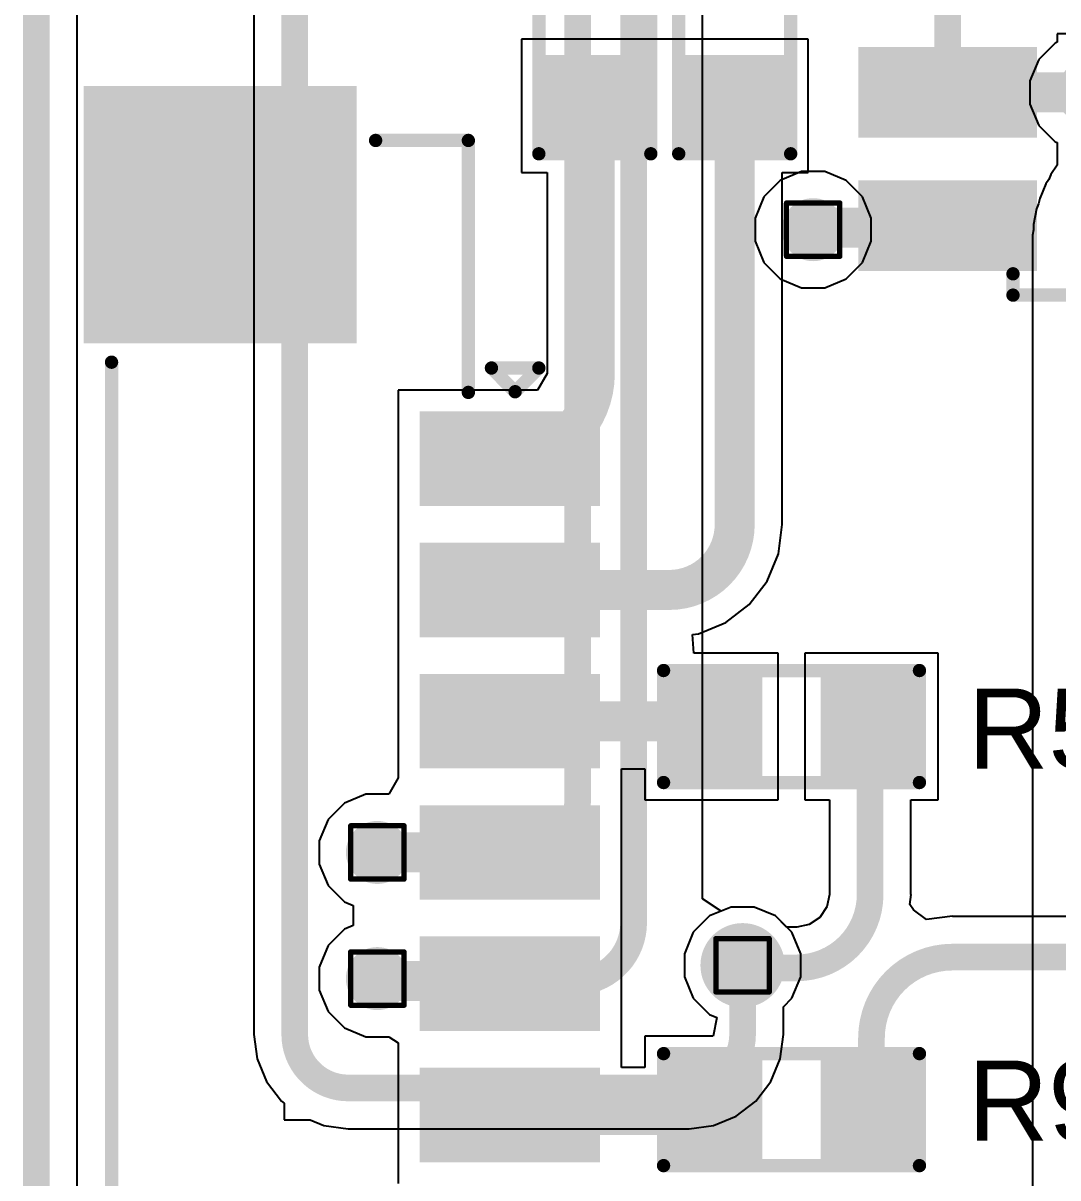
# Model space of a CAD drawing. Header units: inches. Extents: x -40 to 219, y 2 to 133.
# Drawn here: x -0.73 to 9.13, y 32.32 to 43.31 of the extents above; entities that cross this region are included whole.
import ezdxf

# ---------------------------------------------------------------- set-up
doc = ezdxf.new("R2010")
doc.units = ezdxf.units.IN
for name, color, linetype in [('Board Outline', 216, 'Continuous'), ('Bottom Layer', 5, 'Continuous'), ('Bottom Solder', 6, 'Continuous'), ('Drill Drawing', 1, 'Continuous'), ('Top Layer', 1, 'Continuous'), ('Top Overlay', 2, 'Continuous'), ('Top Paste', 8, 'Continuous'), ('Top Solder', 216, 'Continuous'), ('Via Holes', 16, 'Continuous')]:
    doc.layers.add(name, color=color, linetype=linetype)
doc.styles.add('Arial', font='', dxfattribs={"height": 0.2})
doc.styles.get('Arial').set_extended_font_data('Arial')

# ---------------------------------------------------------------- blocks, each defined once
blk = doc.blocks.new('SOP_8L_26')
at = {"layer": 'Top Layer'}
for points in [[(-3.44999945, 2.23500315), (-1.94999991, 2.23500315), (-1.94999991, 1.57500193), (-3.44999945, 1.57500193)], [(1.95000245, 2.23500569), (3.45000199, 2.23500569), (3.45000199, 1.57500447), (1.95000245, 1.57500447)], [(-3.44999183, 0.9649980699999999), (-1.94999229, 0.9649980699999999), (-1.94999229, 0.30499685), (-3.44999183, 0.30499685)], [(1.95000499, 0.9649980699999999), (3.45000453, 0.9649980699999999), (3.45000453, 0.30499685), (1.95000499, 0.30499685)], [(-3.44999437, -0.30500447), (-1.94999483, -0.30500447), (-1.94999483, -0.96500569), (-3.44999437, -0.96500569)], [(1.95000499, -0.30499685), (3.45000453, -0.30499685), (3.45000453, -0.9649980699999999), (1.95000499, -0.9649980699999999)], [(-3.449996909999999, -1.57499939), (-1.94999737, -1.57499939), (-1.94999737, -2.23500061), (-3.449996909999999, -2.23500061)], [(1.95000245, -1.57500193), (3.45000199, -1.57500193), (3.45000199, -2.23500315), (1.95000245, -2.23500315)]]:
    blk.add_hatch(color=1, dxfattribs=at).paths.add_polyline_path(points)
at = {"layer": 'Top Overlay'}
blk.add_hatch(color=2, dxfattribs=at).paths.add_polyline_path([(-1.85500518, 1.57479746), (-1.57560518, 1.57479746), (-1.57560518, 2.23519746), (-1.85500518, 2.23519746)])
at = {"layer": 'Top Paste'}
for points in [[(-3.44999945, 2.23500315), (-1.94999991, 2.23500315), (-1.94999991, 1.57500193), (-3.44999945, 1.57500193)], [(1.95000245, 2.23500569), (3.45000199, 2.23500569), (3.45000199, 1.57500447), (1.95000245, 1.57500447)], [(-3.44999183, 0.9649980699999999), (-1.94999229, 0.9649980699999999), (-1.94999229, 0.30499685), (-3.44999183, 0.30499685)], [(1.95000499, 0.9649980699999999), (3.45000453, 0.9649980699999999), (3.45000453, 0.30499685), (1.95000499, 0.30499685)], [(-3.44999437, -0.30500447), (-1.94999483, -0.30500447), (-1.94999483, -0.96500569), (-3.44999437, -0.96500569)], [(1.95000499, -0.30499685), (3.45000453, -0.30499685), (3.45000453, -0.9649980699999999), (1.95000499, -0.9649980699999999)], [(-3.449996909999999, -1.57499939), (-1.94999737, -1.57499939), (-1.94999737, -2.23500061), (-3.449996909999999, -2.23500061)], [(1.95000245, -1.57500193), (3.45000199, -1.57500193), (3.45000199, -2.23500315), (1.95000245, -2.23500315)]]:
    blk.add_hatch(color=8, dxfattribs=at).paths.add_polyline_path(points)
at = {"layer": 'Top Solder'}
for points in [[(-3.55159945, 2.33660315), (-1.84839991, 2.33660315), (-1.84839991, 1.47340193), (-3.55159945, 1.47340193)], [(1.84840245, 2.33660569), (3.55160199, 2.33660569), (3.55160199, 1.47340447), (1.84840245, 1.47340447)], [(-3.55159183, 1.06659807), (-1.84839229, 1.06659807), (-1.84839229, 0.20339685), (-3.55159183, 0.20339685)], [(1.84840499, 1.06659807), (3.55160453, 1.06659807), (3.55160453, 0.20339685), (1.84840499, 0.20339685)], [(-3.55159437, -0.20340447), (-1.84839483, -0.20340447), (-1.84839483, -1.06660569), (-3.55159437, -1.06660569)], [(1.84840499, -0.20339685), (3.55160453, -0.20339685), (3.55160453, -1.06659807), (1.84840499, -1.06659807)], [(-3.55159691, -1.47339939), (-1.84839737, -1.47339939), (-1.84839737, -2.33660061), (-3.55159691, -2.33660061)], [(1.84840245, -1.47340193), (3.55160199, -1.47340193), (3.55160199, -2.33660315), (1.84840245, -2.33660315)]]:
    blk.add_hatch(color=216, dxfattribs=at).paths.add_polyline_path(points)
at = {"layer": 'Top Overlay'}
for points in [[(-1.98559674, 2.5654, 0.127, 0.127, 0), (-1.98559928, 2.36220254, 0.127, 0.127, 0)], [(2.07840326, 2.5654, 0.127, 0.127, 0), (-1.98559674, 2.5654, 0.127, 0.127, 0)], [(2.0784058, 2.36220254, 0.127, 0.127, 0), (2.07840326, 2.5654, 0.127, 0.127, 0)], [(-3.82349756, 1.8415, 0.127, 0.127, 0), (-3.8235001, 2.09550508, 0.127, 0.127, 0)], [(-3.69649502, 1.96849746, 0.127, 0.127, 0), (-3.8235001, 2.09550508, 0.127, 0.127, 0)], [(-3.69649502, 1.96849746, 0.127, 0.127, 0), (-3.82349756, 1.8415, 0.127, 0.127, 0)], [(-1.98559674, -2.56540254, 0.127, 0.127, 0), (-1.98559928, -2.3622, 0.127, 0.127, 0)], [(2.0784058, -2.36220254, 0.127, 0.127, 0), (2.07840326, -2.5654, 0.127, 0.127, 0)], [(2.07840326, -2.5654, 0.127, 0.127, 0), (-1.98559674, -2.56540254, 0.127, 0.127, 0)]]:
    blk.add_lwpolyline(points, format="xyseb", dxfattribs=at)
for points in [[(-2.01734674, 2.5654, 0.0635, 0.0635, 1), (-1.95384674, 2.5654, 0.0635, 0.0635, 1)], [(-2.01734674, 2.5654, 0.0635, 0.0635, 1), (-1.95384674, 2.5654, 0.0635, 0.0635, 1)], [(2.04665326, 2.5654, 0.0635, 0.0635, 1), (2.11015326, 2.5654, 0.0635, 0.0635, 1)], [(2.04665326, 2.5654, 0.0635, 0.0635, 1), (2.11015326, 2.5654, 0.0635, 0.0635, 1)], [(-2.01734928, 2.36220254, 0.0635, 0.0635, 1), (-1.95384928, 2.36220254, 0.0635, 0.0635, 1)], [(2.0466558, 2.36220254, 0.0635, 0.0635, 1), (2.1101558, 2.36220254, 0.0635, 0.0635, 1)], [(-3.8552501, 2.09550508, 0.0635, 0.0635, 1), (-3.7917501, 2.09550508, 0.0635, 0.0635, 1)], [(-3.8552501, 2.09550508, 0.0635, 0.0635, 1), (-3.7917501, 2.09550508, 0.0635, 0.0635, 1)], [(-3.72824502, 1.96849746, 0.0635, 0.0635, 1), (-3.66474502, 1.96849746, 0.0635, 0.0635, 1)], [(-3.72824502, 1.96849746, 0.0635, 0.0635, 1), (-3.66474502, 1.96849746, 0.0635, 0.0635, 1)], [(-3.85524756, 1.8415, 0.0635, 0.0635, 1), (-3.79174756, 1.8415, 0.0635, 0.0635, 1)], [(-3.85524756, 1.8415, 0.0635, 0.0635, 1), (-3.79174756, 1.8415, 0.0635, 0.0635, 1)], [(-2.01734928, -2.3622, 0.0635, 0.0635, 1), (-1.95384928, -2.3622, 0.0635, 0.0635, 1)], [(2.0466558, -2.36220254, 0.0635, 0.0635, 1), (2.1101558, -2.36220254, 0.0635, 0.0635, 1)], [(-2.01734674, -2.56540254, 0.0635, 0.0635, 1), (-1.95384674, -2.56540254, 0.0635, 0.0635, 1)], [(-2.01734674, -2.56540254, 0.0635, 0.0635, 1), (-1.95384674, -2.56540254, 0.0635, 0.0635, 1)], [(2.04665326, -2.5654, 0.0635, 0.0635, 1), (2.11015326, -2.5654, 0.0635, 0.0635, 1)], [(2.04665326, -2.5654, 0.0635, 0.0635, 1), (2.11015326, -2.5654, 0.0635, 0.0635, 1)]]:
    blk.add_lwpolyline(points, format="xyseb", close=True, dxfattribs=at)
blk = doc.blocks.new('R___0603_107')
at = {"layer": 'Top Layer'}
for points in [[(-0.3809999999999999, 0.4445), (-0.3809999999999999, -0.4445), (-1.143, -0.4445), (-1.143, 0.4445)], [(1.143, 0.4445), (1.143, -0.4445), (0.3809999999999999, -0.4445), (0.3809999999999999, 0.4445)]]:
    blk.add_hatch(color=1, dxfattribs=at).paths.add_polyline_path(points)
at = {"layer": 'Top Paste'}
for points in [[(-0.3809999999999999, 0.4445), (-0.3809999999999999, -0.4445), (-1.143, -0.4445), (-1.143, 0.4445)], [(1.143, 0.4445), (1.143, -0.4445), (0.3809999999999999, -0.4445), (0.3809999999999999, 0.4445)]]:
    blk.add_hatch(color=8, dxfattribs=at).paths.add_polyline_path(points)
at = {"layer": 'Top Solder'}
for points in [[(-0.2794, 0.5460999999999999), (-0.2794, -0.5460999999999999), (-1.2446, -0.5460999999999999), (-1.2446, 0.5460999999999999)], [(1.2446, 0.5460999999999999), (1.2446, -0.5460999999999999), (0.2794, -0.5460999999999999), (0.2794, 0.5460999999999999)]]:
    blk.add_hatch(color=216, dxfattribs=at).paths.add_polyline_path(points)
at = {"layer": 'Top Overlay'}
for points in [[(1.2192, 0.5334, 0.127, 0.127, 0), (-1.2192, 0.5334, 0.127, 0.127, 0)], [(-1.2192, 0.5334, 0.127, 0.127, 0), (-1.2192, -0.5334, 0.127, 0.127, 0)], [(1.2192, 0.5334, 0.127, 0.127, 0), (1.2192, -0.5334, 0.127, 0.127, 0)], [(1.2192, -0.5334, 0.127, 0.127, 0), (-1.2192, -0.5334, 0.127, 0.127, 0)]]:
    blk.add_lwpolyline(points, format="xyseb", dxfattribs=at)
for points in [[(-1.25095, 0.5334, 0.0635, 0.0635, 1), (-1.18745, 0.5334, 0.0635, 0.0635, 1)], [(-1.25095, 0.5334, 0.0635, 0.0635, 1), (-1.18745, 0.5334, 0.0635, 0.0635, 1)], [(1.18745, 0.5334, 0.0635, 0.0635, 1), (1.25095, 0.5334, 0.0635, 0.0635, 1)], [(1.18745, 0.5334, 0.0635, 0.0635, 1), (1.25095, 0.5334, 0.0635, 0.0635, 1)], [(-1.25095, -0.5334, 0.0635, 0.0635, 1), (-1.18745, -0.5334, 0.0635, 0.0635, 1)], [(-1.25095, -0.5334, 0.0635, 0.0635, 1), (-1.18745, -0.5334, 0.0635, 0.0635, 1)], [(1.18745, -0.5334, 0.0635, 0.0635, 1), (1.25095, -0.5334, 0.0635, 0.0635, 1)], [(1.18745, -0.5334, 0.0635, 0.0635, 1), (1.25095, -0.5334, 0.0635, 0.0635, 1)]]:
    blk.add_lwpolyline(points, format="xyseb", close=True, dxfattribs=at)
blk = doc.blocks.new('R___0603_111')
at = {"layer": 'Top Layer'}
for points in [[(-0.3809999999999999, 0.4445), (-0.3809999999999999, -0.4445), (-1.143, -0.4445), (-1.143, 0.4445)], [(1.143, 0.4445), (1.143, -0.4445), (0.3809999999999999, -0.4445), (0.3809999999999999, 0.4445)]]:
    blk.add_hatch(color=1, dxfattribs=at).paths.add_polyline_path(points)
at = {"layer": 'Top Paste'}
for points in [[(-0.3809999999999999, 0.4445), (-0.3809999999999999, -0.4445), (-1.143, -0.4445), (-1.143, 0.4445)], [(1.143, 0.4445), (1.143, -0.4445), (0.3809999999999999, -0.4445), (0.3809999999999999, 0.4445)]]:
    blk.add_hatch(color=8, dxfattribs=at).paths.add_polyline_path(points)
at = {"layer": 'Top Solder'}
for points in [[(-0.2794, 0.5460999999999999), (-0.2794, -0.5460999999999999), (-1.2446, -0.5460999999999999), (-1.2446, 0.5460999999999999)], [(1.2446, 0.5460999999999999), (1.2446, -0.5460999999999999), (0.2794, -0.5460999999999999), (0.2794, 0.5460999999999999)]]:
    blk.add_hatch(color=216, dxfattribs=at).paths.add_polyline_path(points)
at = {"layer": 'Top Overlay'}
for points in [[(1.2192, 0.5334, 0.127, 0.127, 0), (-1.2192, 0.5334, 0.127, 0.127, 0)], [(-1.2192, 0.5334, 0.127, 0.127, 0), (-1.2192, -0.5334, 0.127, 0.127, 0)], [(1.2192, 0.5334, 0.127, 0.127, 0), (1.2192, -0.5334, 0.127, 0.127, 0)], [(1.2192, -0.5334, 0.127, 0.127, 0), (-1.2192, -0.5334, 0.127, 0.127, 0)]]:
    blk.add_lwpolyline(points, format="xyseb", dxfattribs=at)
for points in [[(-1.25095, 0.5334, 0.0635, 0.0635, 1), (-1.18745, 0.5334, 0.0635, 0.0635, 1)], [(-1.25095, 0.5334, 0.0635, 0.0635, 1), (-1.18745, 0.5334, 0.0635, 0.0635, 1)], [(1.18745, 0.5334, 0.0635, 0.0635, 1), (1.25095, 0.5334, 0.0635, 0.0635, 1)], [(1.18745, 0.5334, 0.0635, 0.0635, 1), (1.25095, 0.5334, 0.0635, 0.0635, 1)], [(-1.25095, -0.5334, 0.0635, 0.0635, 1), (-1.18745, -0.5334, 0.0635, 0.0635, 1)], [(-1.25095, -0.5334, 0.0635, 0.0635, 1), (-1.18745, -0.5334, 0.0635, 0.0635, 1)], [(1.18745, -0.5334, 0.0635, 0.0635, 1), (1.25095, -0.5334, 0.0635, 0.0635, 1)], [(1.18745, -0.5334, 0.0635, 0.0635, 1), (1.25095, -0.5334, 0.0635, 0.0635, 1)]]:
    blk.add_lwpolyline(points, format="xyseb", close=True, dxfattribs=at)
blk = doc.blocks.new('R___0603_113')
at = {"layer": 'Top Layer'}
for points in [[(-0.3809999999999999, 0.4445), (-0.3809999999999999, -0.4445), (-1.143, -0.4445), (-1.143, 0.4445)], [(1.14300254, 0.44450254), (1.14300254, -0.44449746), (0.38100254, -0.44449746), (0.38100254, 0.44450254)]]:
    blk.add_hatch(color=1, dxfattribs=at).paths.add_polyline_path(points)
at = {"layer": 'Top Paste'}
for points in [[(-0.3809999999999999, 0.4445), (-0.3809999999999999, -0.4445), (-1.143, -0.4445), (-1.143, 0.4445)], [(1.14300254, 0.44450254), (1.14300254, -0.44449746), (0.38100254, -0.44449746), (0.38100254, 0.44450254)]]:
    blk.add_hatch(color=8, dxfattribs=at).paths.add_polyline_path(points)
at = {"layer": 'Top Solder'}
for points in [[(-0.2794, 0.5460999999999999), (-0.2794, -0.5460999999999999), (-1.2446, -0.5460999999999999), (-1.2446, 0.5460999999999999)], [(1.24460254, 0.54610254), (1.24460254, -0.5460974599999999), (0.27940254, -0.5460974599999999), (0.27940254, 0.54610254)]]:
    blk.add_hatch(color=216, dxfattribs=at).paths.add_polyline_path(points)
at = {"layer": 'Top Overlay'}
for points in [[(1.2192, 0.53340254, 0.127, 0.127, 0), (-1.2192, 0.53340254, 0.127, 0.127, 0)], [(-1.2192, -0.53339492, 0.127, 0.127, 0), (-1.2192, 0.53340254, 0.127, 0.127, 0)], [(1.2192, -0.53339492, 0.127, 0.127, 0), (1.2192, 0.53340254, 0.127, 0.127, 0)], [(1.2192, -0.53339492, 0.127, 0.127, 0), (-1.2192, -0.53339492, 0.127, 0.127, 0)]]:
    blk.add_lwpolyline(points, format="xyseb", dxfattribs=at)
for points in [[(-1.25095, 0.53340254, 0.0635, 0.0635, 1), (-1.18745, 0.53340254, 0.0635, 0.0635, 1)], [(-1.25095, 0.53340254, 0.0635, 0.0635, 1), (-1.18745, 0.53340254, 0.0635, 0.0635, 1)], [(1.18745, 0.53340254, 0.0635, 0.0635, 1), (1.25095, 0.53340254, 0.0635, 0.0635, 1)], [(1.18745, 0.53340254, 0.0635, 0.0635, 1), (1.25095, 0.53340254, 0.0635, 0.0635, 1)], [(-1.25095, -0.53339492, 0.0635, 0.0635, 1), (-1.18745, -0.53339492, 0.0635, 0.0635, 1)], [(-1.25095, -0.53339492, 0.0635, 0.0635, 1), (-1.18745, -0.53339492, 0.0635, 0.0635, 1)], [(1.18745, -0.53339492, 0.0635, 0.0635, 1), (1.25095, -0.53339492, 0.0635, 0.0635, 1)], [(1.18745, -0.53339492, 0.0635, 0.0635, 1), (1.25095, -0.53339492, 0.0635, 0.0635, 1)]]:
    blk.add_lwpolyline(points, format="xyseb", close=True, dxfattribs=at)
blk = doc.blocks.new('R___0603_115')
at = {"layer": 'Top Layer'}
for points in [[(-0.3809999999999999, 0.4445), (-0.3809999999999999, -0.4445), (-1.143, -0.4445), (-1.143, 0.4445)], [(1.143, 0.4445), (1.143, -0.4445), (0.3809999999999999, -0.4445), (0.3809999999999999, 0.4445)]]:
    blk.add_hatch(color=1, dxfattribs=at).paths.add_polyline_path(points)
at = {"layer": 'Top Paste'}
for points in [[(-0.3809999999999999, 0.4445), (-0.3809999999999999, -0.4445), (-1.143, -0.4445), (-1.143, 0.4445)], [(1.143, 0.4445), (1.143, -0.4445), (0.3809999999999999, -0.4445), (0.3809999999999999, 0.4445)]]:
    blk.add_hatch(color=8, dxfattribs=at).paths.add_polyline_path(points)
at = {"layer": 'Top Solder'}
for points in [[(-0.2794, 0.5460999999999999), (-0.2794, -0.5460999999999999), (-1.2446, -0.5460999999999999), (-1.2446, 0.5460999999999999)], [(1.2446, 0.5460999999999999), (1.2446, -0.5460999999999999), (0.2794, -0.5460999999999999), (0.2794, 0.5460999999999999)]]:
    blk.add_hatch(color=216, dxfattribs=at).paths.add_polyline_path(points)
at = {"layer": 'Top Overlay'}
for points in [[(-1.2192, 0.5333974599999999, 0.127, 0.127, 0), (1.2192, 0.5334, 0.127, 0.127, 0)], [(-1.2192, -0.5334, 0.127, 0.127, 0), (-1.2192, 0.5333974599999999, 0.127, 0.127, 0)], [(1.2192, -0.5334, 0.127, 0.127, 0), (1.2192, 0.5334, 0.127, 0.127, 0)], [(1.2192, -0.5334, 0.127, 0.127, 0), (-1.2192, -0.5334, 0.127, 0.127, 0)]]:
    blk.add_lwpolyline(points, format="xyseb", dxfattribs=at)
for points in [[(-1.25095, 0.5333974599999999, 0.0635, 0.0635, 1), (-1.18745, 0.5333974599999999, 0.0635, 0.0635, 1)], [(-1.25095, 0.5333974599999999, 0.0635, 0.0635, 1), (-1.18745, 0.5333974599999999, 0.0635, 0.0635, 1)], [(1.18745, 0.5334, 0.0635, 0.0635, 1), (1.25095, 0.5334, 0.0635, 0.0635, 1)], [(1.18745, 0.5334, 0.0635, 0.0635, 1), (1.25095, 0.5334, 0.0635, 0.0635, 1)], [(-1.25095, -0.5334, 0.0635, 0.0635, 1), (-1.18745, -0.5334, 0.0635, 0.0635, 1)], [(-1.25095, -0.5334, 0.0635, 0.0635, 1), (-1.18745, -0.5334, 0.0635, 0.0635, 1)], [(1.18745, -0.5334, 0.0635, 0.0635, 1), (1.25095, -0.5334, 0.0635, 0.0635, 1)], [(1.18745, -0.5334, 0.0635, 0.0635, 1), (1.25095, -0.5334, 0.0635, 0.0635, 1)]]:
    blk.add_lwpolyline(points, format="xyseb", close=True, dxfattribs=at)
blk = doc.blocks.new('HC_1_25_12PLT_158')
at = {"layer": 'Top Layer'}
for points in [[(-7.2749283, 2.18995244), (-6.474929899999999, 2.18995244), (-6.474929899999999, 0.56994044), (-7.2749283, 0.56994044)], [(-6.0249181, 2.1899499), (-5.2249197, 2.1899499), (-5.2249197, 0.5699379), (-6.0249181, 0.5699379)], [(-4.7749333, 2.1899499), (-3.9749349, 2.1899499), (-3.9749349, 0.5699379), (-4.7749333, 0.5699379)], [(-3.5249231, 2.1899499), (-2.7249247, 2.1899499), (-2.7249247, 0.5699379), (-3.5249231, 0.5699379)], [(-2.2749383, 2.1899499), (-1.4749399, 2.1899499), (-1.4749399, 0.5699379), (-2.2749383, 0.5699379)], [(-1.02492556, 2.1899499), (-0.22492716, 2.1899499), (-0.22492716, 0.5699379), (-1.02492556, 0.5699379)], [(-10.3749475, -0.1300734), (-8.0249395, -0.1300734), (-8.0249395, -2.6300684), (-10.3749475, -2.6300684)]]:
    blk.add_hatch(color=1, dxfattribs=at).paths.add_polyline_path(points)
at = {"layer": 'Top Paste'}
for points in [[(-7.2749283, 2.18995244), (-6.474929899999999, 2.18995244), (-6.474929899999999, 0.56994044), (-7.2749283, 0.56994044)], [(-6.0249181, 2.1899499), (-5.2249197, 2.1899499), (-5.2249197, 0.5699379), (-6.0249181, 0.5699379)], [(-4.7749333, 2.1899499), (-3.9749349, 2.1899499), (-3.9749349, 0.5699379), (-4.7749333, 0.5699379)], [(-3.5249231, 2.1899499), (-2.7249247, 2.1899499), (-2.7249247, 0.5699379), (-3.5249231, 0.5699379)], [(-2.2749383, 2.1899499), (-1.4749399, 2.1899499), (-1.4749399, 0.5699379), (-2.2749383, 0.5699379)], [(-1.02492556, 2.1899499), (-0.22492716, 2.1899499), (-0.22492716, 0.5699379), (-1.02492556, 0.5699379)], [(-10.3749475, -0.1300734), (-8.0249395, -0.1300734), (-8.0249395, -2.6300684), (-10.3749475, -2.6300684)]]:
    blk.add_hatch(color=8, dxfattribs=at).paths.add_polyline_path(points)
at = {"layer": 'Top Solder'}
for points in [[(-7.3249409, 2.23996504), (-6.4249173, 2.23996504), (-6.4249173, 0.51992784), (-7.3249409, 0.51992784)], [(-6.074930699999999, 2.2399625), (-5.1749071, 2.2399625), (-5.1749071, 0.5199253), (-6.074930699999999, 0.5199253)], [(-4.824945899999999, 2.2399625), (-3.9249223, 2.2399625), (-3.9249223, 0.5199253), (-4.824945899999999, 0.5199253)], [(-3.5749357, 2.2399625), (-2.6749121, 2.2399625), (-2.6749121, 0.5199253), (-3.5749357, 0.5199253)], [(-2.3249509, 2.2399625), (-1.4249273, 2.2399625), (-1.4249273, 0.5199253), (-2.3249509, 0.5199253)], [(-1.07493816, 2.2399625), (-0.17491456, 2.2399625), (-0.17491456, 0.5199253), (-1.07493816, 0.5199253)], [(-10.4249601, -0.08006079999999999), (-7.9749269, -0.08006079999999999), (-7.9749269, -2.680081), (-10.4249601, -2.680081)]]:
    blk.add_hatch(color=216, dxfattribs=at).paths.add_polyline_path(points)
at = {"layer": 'Top Overlay'}
for points in [[(-7.738526559999999, 1.2049379, 0.127, 0.127, 0), (-7.7385291, 1.6565499, 0.127, 0.127, 0)], [(-7.5127231, 1.4307439, 0.127, 0.127, 0), (-7.7385291, 1.6565499, 0.127, 0.127, 0)], [(-7.738526559999999, 1.2049379, 0.127, 0.127, 0), (-7.5127231, 1.4307439, 0.127, 0.127, 0)], [(-9.9058603, 0.1010539, 0.127, 0.127, 0), (-9.9059365, 0.9848976999999999, 0.127, 0.127, 0)], [(-7.5061191, 0.9848976999999999, 0.127, 0.127, 0), (-9.9058603, 0.9848976999999999, 0.127, 0.127, 0)], [(7.7939011, -2.4150193, 0.127, 0.127, 0), (-7.7939265, -2.4150193, 0.127, 0.127, 0)]]:
    blk.add_lwpolyline(points, format="xyseb", dxfattribs=at)
for points in [[(-7.770279099999999, 1.6565499, 0.0635, 0.0635, 1), (-7.706779099999999, 1.6565499, 0.0635, 0.0635, 1)], [(-7.770279099999999, 1.6565499, 0.0635, 0.0635, 1), (-7.706779099999999, 1.6565499, 0.0635, 0.0635, 1)], [(-7.5444731, 1.4307439, 0.0635, 0.0635, 1), (-7.4809731, 1.4307439, 0.0635, 0.0635, 1)], [(-7.5444731, 1.4307439, 0.0635, 0.0635, 1), (-7.4809731, 1.4307439, 0.0635, 0.0635, 1)], [(-7.770276559999999, 1.2049379, 0.0635, 0.0635, 1), (-7.706776559999999, 1.2049379, 0.0635, 0.0635, 1)], [(-7.770276559999999, 1.2049379, 0.0635, 0.0635, 1), (-7.706776559999999, 1.2049379, 0.0635, 0.0635, 1)], [(-9.9376865, 0.9848976999999999, 0.0635, 0.0635, 1), (-9.8741865, 0.9848976999999999, 0.0635, 0.0635, 1)], [(-9.9376103, 0.9848976999999999, 0.0635, 0.0635, 1), (-9.8741103, 0.9848976999999999, 0.0635, 0.0635, 1)], [(-7.537869099999999, 0.9848976999999999, 0.0635, 0.0635, 1), (-7.4743691, 0.9848976999999999, 0.0635, 0.0635, 1)], [(-9.9376103, 0.1010539, 0.0635, 0.0635, 1), (-9.8741103, 0.1010539, 0.0635, 0.0635, 1)], [(-7.8256765, -2.4150193, 0.0635, 0.0635, 1), (-7.7621765, -2.4150193, 0.0635, 0.0635, 1)]]:
    blk.add_lwpolyline(points, format="xyseb", close=True, dxfattribs=at)

msp = doc.modelspace()

# ---------------------------------------------------------------- hatches: boundary and pattern name
at = {"layer": 'Bottom Layer'}
h = msp.add_hatch(color=5, dxfattribs=at)
edge = h.paths.add_edge_path()
edge.add_arc((9.41293012, 42.6533945), 0.2999994, 0, 360)
h = msp.add_hatch(color=5, dxfattribs=at)
edge = h.paths.add_edge_path()
edge.add_arc((6.79387262, 41.34647052), 0.2999994, 0, 360)
h = msp.add_hatch(color=5, dxfattribs=at)
edge = h.paths.add_edge_path()
edge.add_arc((2.6416, 35.41531652), 0.2999994, 0, 360)
h = msp.add_hatch(color=5, dxfattribs=at)
edge = h.paths.add_edge_path()
edge.add_arc((6.1214, 34.3408), 0.2999994, 0, 360)
h = msp.add_hatch(color=5, dxfattribs=at)
edge = h.paths.add_edge_path()
edge.add_arc((2.6416, 34.2138), 0.2999994, 0, 360)
at = {"layer": 'Bottom Solder'}
h = msp.add_hatch(color=6, dxfattribs=at)
edge = h.paths.add_edge_path()
edge.add_arc((6.1214, 34.3408), 0.4015993999999999, 0, 360)
at = {"layer": 'Top Layer'}
h = msp.add_hatch(color=1, dxfattribs=at)
edge = h.paths.add_edge_path()
edge.add_arc((9.41293012, 42.6533945), 0.2999994, 0, 360)
h = msp.add_hatch(color=1, dxfattribs=at)
edge = h.paths.add_edge_path()
edge.add_arc((6.79387262, 41.34647052), 0.2999994, 0, 360)
h = msp.add_hatch(color=1, dxfattribs=at)
edge = h.paths.add_edge_path()
edge.add_arc((2.6416, 35.41531652), 0.2999994, 0, 360)
h = msp.add_hatch(color=1, dxfattribs=at)
edge = h.paths.add_edge_path()
edge.add_arc((6.1214, 34.3408), 0.2999994, 0, 360)
h = msp.add_hatch(color=1, dxfattribs=at)
edge = h.paths.add_edge_path()
edge.add_arc((2.6416, 34.2138), 0.2999994, 0, 360)
at = {"layer": 'Top Solder'}
h = msp.add_hatch(color=216, dxfattribs=at)
edge = h.paths.add_edge_path()
edge.add_arc((6.1214, 34.3408), 0.4015993999999999, 0, 360)
at = {"layer": 'Via Holes'}
h = msp.add_hatch(color=7, dxfattribs=at)
edge = h.paths.add_edge_path()
edge.add_arc((6.79387262, 41.34647052), 0.1499997, 0, 360)
h = msp.add_hatch(color=7, dxfattribs=at)
edge = h.paths.add_edge_path()
edge.add_arc((2.6416, 35.41531652), 0.1499997, 0, 360)
h = msp.add_hatch(color=7, dxfattribs=at)
edge = h.paths.add_edge_path()
edge.add_arc((6.1214, 34.3408), 0.1499997, 0, 360)
h = msp.add_hatch(color=7, dxfattribs=at)
edge = h.paths.add_edge_path()
edge.add_arc((2.6416, 34.2138), 0.1499997, 0, 360)

# ---------------------------------------------------------------- linework, layer by layer
at = {"layer": 'Board Outline'}
msp.add_lwpolyline([(-0.6071997, 6.381998919999999, 0.254, 0.254, 0), (-0.6071997, 78.38200223999999, 0.254, 0.254, 0)], format="xyseb", dxfattribs=at)
at = {"layer": 'Bottom Layer'}
for p, q in [((-0.21874734, 29.31159999999999), (-0.21874734, 78.38200223999999)), ((1.46573494, 68.63266943999999), (1.46573494, 33.68148712)), ((5.738141939999999, 34.9733235), (5.738141939999999, 46.05149794)), ((9.09911566, 43.1230532), (8.94327142, 42.96720895999999)), ((9.118599999999999, 43.13112278), (9.09911566, 43.1230532)), ((10.668, 43.21237992), (9.118599999999999, 43.21237992)), ((9.118599999999999, 43.21237992), (9.118599999999999, 43.13112278)), ((8.94327142, 42.96720895999999), (8.85893072, 42.76359239999999)), ((8.85893072, 42.76359239999999), (8.85893072, 42.54319659999999)), ((8.85893072, 42.54319659999999), (8.94327142, 42.33958004)), ((8.94327142, 42.33958004), (9.09911566, 42.18373579999999)), ((9.09911566, 42.18373579999999), (9.118599999999999, 42.17566622)), ((9.118599999999999, 42.17566622), (9.118599999999999, 41.96229606)), ((9.118599999999999, 41.96229606), (9.05807688, 41.87171712)), ((6.48005816, 41.81612921999999), (6.32421392, 41.66028498)), ((6.68367472, 41.90046992), (6.48005816, 41.81612921999999)), ((6.904070519999999, 41.90046992), (6.68367472, 41.90046992)), ((7.107687079999999, 41.81612921999999), (6.904070519999999, 41.90046992)), ((7.263531319999999, 41.66028498), (7.107687079999999, 41.81612921999999)), ((9.03855444, 41.82458488), (9.010210579999999, 41.78216688)), ((9.05807688, 41.87171712), (9.03855444, 41.82458488)), ((9.010210579999999, 41.78216688), (8.9522935, 41.64234242)), ((6.32421392, 41.66028498), (6.23987322, 41.45666842)), ((7.34787202, 41.45666842), (7.263531319999999, 41.66028498)), ((8.94234178, 41.59230695999999), (8.92281934, 41.54517471999999)), ((8.9522935, 41.64234242), (8.94234178, 41.59230695999999)), ((8.92281934, 41.54517471999999), (8.893294379999999, 41.39673712)), ((6.23987322, 41.45666842), (6.23987322, 41.23627261999999)), ((7.34787202, 41.23627261999999), (7.34787202, 41.45666842)), ((8.893294379999999, 41.39673712), (8.893294379999999, 41.3457263)), ((8.893294379999999, 41.3457263), (8.883342659999999, 41.29569338)), ((8.883342659999999, 41.29569338), (8.883342659999999, 41.2200217)), ((6.23987322, 41.23627261999999), (6.32421392, 41.03265605999999)), ((7.263531319999999, 41.03265605999999), (7.34787202, 41.23627261999999)), ((8.883342659999999, 41.2200217), (8.883342659999999, 31.09557408)), ((6.32421392, 41.03265605999999), (6.48005816, 40.87681182)), ((7.107687079999999, 40.87681182), (7.263531319999999, 41.03265605999999)), ((6.48005816, 40.87681182), (6.68367472, 40.79247111999999)), ((6.904070519999999, 40.79247111999999), (7.107687079999999, 40.87681182)), ((6.68367472, 40.79247111999999), (6.904070519999999, 40.79247111999999)), ((5.91594448, 34.85534303999999), (5.738141939999999, 34.9733235)), ((6.011202099999999, 34.8947994), (5.91594448, 34.85534303999999)), ((6.2315979, 34.8947994), (6.011202099999999, 34.8947994)), ((6.435214459999999, 34.8104587), (6.2315979, 34.8947994)), ((6.5910587, 34.65461446), (6.435214459999999, 34.8104587)), ((6.6753994, 34.4509979), (6.5910587, 34.65461446)), ((6.6753994, 34.2306021), (6.6753994, 34.4509979)), ((6.5910587, 34.02698554), (6.6753994, 34.2306021)), ((6.50986506, 33.9457919), (6.5910587, 34.02698554)), ((6.50986506, 33.68148712), (6.50986506, 33.9457919)), ((1.46573494, 33.68148712), (1.46551904, 33.68148712)), ((1.46551904, 33.68148712), (1.4961108, 33.44912792)), ((6.4794892, 33.44912792), (6.510080959999999, 33.68148712)), ((6.510080959999999, 33.68148712), (6.50986506, 33.68148712)), ((1.4961108, 33.44912792), (1.5857982, 33.23260308)), ((6.389801799999999, 33.23260308), (6.4794892, 33.44912792)), ((1.5857982, 33.23260308), (1.72847, 33.04667)), ((6.247129999999999, 33.04667), (6.389801799999999, 33.23260308)), ((1.72847, 33.04667), (1.7526, 33.0281534)), ((1.7526, 33.0281534), (1.7526, 32.8676)), ((6.06119692, 32.9039982), (6.247129999999999, 33.04667)), ((5.84467208, 32.8143108), (6.06119692, 32.9039982)), ((1.7526, 32.8676), (2.00227692, 32.8676)), ((2.00227692, 32.8676), (2.13092792, 32.8143108)), ((2.13092792, 32.8143108), (2.36328712, 32.78371903999999)), ((2.36328712, 32.78371903999999), (2.36328712, 32.78393493999999)), ((2.36328712, 32.78393493999999), (5.612312879999999, 32.78393493999999)), ((5.612312879999999, 32.78371903999999), (5.84467208, 32.8143108)), ((5.612312879999999, 32.78393493999999), (5.612312879999999, 32.78371903999999))]:
    msp.add_line(p, q, dxfattribs=at)
for points in [[(1.8542, 33.68148712, 0.254, 0.254, 0), (1.8542, 68.63266943999999, 0.254, 0.254, 0)], [(4.55030078, 35.91769804, 0.254, 0.254, 0), (4.55030078, 66.29770078, 0.254, 0.254, 0)], [(5.08357886, 34.7473016, 0.254, 0.254, 0), (5.08357886, 65.63717885999999, 0.254, 0.254, 0)], [(4.55030078, 35.91769804, 0.254, 0.254, -0.4142135623730951), (4.04791926, 35.41531652, 0.254, 0.254, 0)], [(2.6416, 35.41531652, 0.254, 0.254, 0), (4.04791926, 35.41531652, 0.254, 0.254, 0)], [(5.08357886, 34.7473016, 0.254, 0.254, -0.4142135623730951), (4.5166407, 34.18036344, 0.254, 0.254, 0)], [(6.1214, 33.68148712, 0.254, 0.254, 0), (6.1214, 34.3408, 0.254, 0.254, 0)], [(2.6416, 34.2138, 0.254, 0.254, 0), (2.67503656, 34.18036344, 0.254, 0.254, 0)], [(2.67503656, 34.18036344, 0.254, 0.254, 0), (4.5166407, 34.18036344, 0.254, 0.254, 0)], [(2.36328712, 33.1724, 0.254, 0.254, -0.4142135623730951), (1.8542, 33.68148712, 0.254, 0.254, 0)], [(6.1214, 33.68148712, 0.254, 0.254, -0.4142135623730951), (5.612312879999999, 33.1724, 0.254, 0.254, 0)], [(2.36328712, 33.1724, 0.254, 0.254, 0), (5.612312879999999, 33.1724, 0.254, 0.254, 0)]]:
    msp.add_lwpolyline(points, format="xyseb", dxfattribs=at)
for points in [[(4.486800779999999, 35.91769804, 0.127, 0.127, 1), (4.613800779999999, 35.91769804, 0.127, 0.127, 1)], [(4.486800779999999, 35.91769804, 0.127, 0.127, 1), (4.613800779999999, 35.91769804, 0.127, 0.127, 1)], [(2.5781, 35.41531652, 0.127, 0.127, 1), (2.7051, 35.41531652, 0.127, 0.127, 1)], [(3.98441926, 35.41531652, 0.127, 0.127, 1), (4.11141926, 35.41531652, 0.127, 0.127, 1)], [(3.98441926, 35.41531652, 0.127, 0.127, 1), (4.11141926, 35.41531652, 0.127, 0.127, 1)], [(5.02007886, 34.7473016, 0.127, 0.127, 1), (5.14707886, 34.7473016, 0.127, 0.127, 1)], [(5.02007886, 34.7473016, 0.127, 0.127, 1), (5.14707886, 34.7473016, 0.127, 0.127, 1)], [(6.057899999999999, 34.3408, 0.127, 0.127, 1), (6.1849, 34.3408, 0.127, 0.127, 1)], [(2.5781, 34.2138, 0.127, 0.127, 1), (2.7051, 34.2138, 0.127, 0.127, 1)], [(2.61153656, 34.18036344, 0.127, 0.127, 1), (2.73853656, 34.18036344, 0.127, 0.127, 1)], [(2.61153656, 34.18036344, 0.127, 0.127, 1), (2.73853656, 34.18036344, 0.127, 0.127, 1)], [(4.4531407, 34.18036344, 0.127, 0.127, 1), (4.580140699999999, 34.18036344, 0.127, 0.127, 1)], [(4.4531407, 34.18036344, 0.127, 0.127, 1), (4.580140699999999, 34.18036344, 0.127, 0.127, 1)], [(1.7907, 33.68148712, 0.127, 0.127, 1), (1.9177, 33.68148712, 0.127, 0.127, 1)], [(1.7907, 33.68148712, 0.127, 0.127, 1), (1.9177, 33.68148712, 0.127, 0.127, 1)], [(6.057899999999999, 33.68148712, 0.127, 0.127, 1), (6.1849, 33.68148712, 0.127, 0.127, 1)], [(6.057899999999999, 33.68148712, 0.127, 0.127, 1), (6.1849, 33.68148712, 0.127, 0.127, 1)], [(2.29978712, 33.1724, 0.127, 0.127, 1), (2.42678712, 33.1724, 0.127, 0.127, 1)], [(2.29978712, 33.1724, 0.127, 0.127, 1), (2.42678712, 33.1724, 0.127, 0.127, 1)], [(5.54881288, 33.1724, 0.127, 0.127, 1), (5.67581288, 33.1724, 0.127, 0.127, 1)], [(5.54881288, 33.1724, 0.127, 0.127, 1), (5.67581288, 33.1724, 0.127, 0.127, 1)]]:
    msp.add_lwpolyline(points, format="xyseb", close=True, dxfattribs=at)
at = {"layer": 'Drill Drawing'}
for points in [[(6.53987262, 41.60047051999999, 0.0508, 0.0508, 0), (7.047872619999999, 41.60047051999999, 0.0508, 0.0508, 0)], [(6.53987262, 41.09247052, 0.0508, 0.0508, 0), (6.53987262, 41.60047051999999, 0.0508, 0.0508, 0)], [(7.047872619999999, 41.09247052, 0.0508, 0.0508, 0), (7.047872619999999, 41.60047051999999, 0.0508, 0.0508, 0)], [(6.53987262, 41.09247052, 0.0508, 0.0508, 0), (7.047872619999999, 41.09247052, 0.0508, 0.0508, 0)], [(2.3876, 35.66931652, 0.0508, 0.0508, 0), (2.8956, 35.66931652, 0.0508, 0.0508, 0)], [(2.3876, 35.16131652, 0.0508, 0.0508, 0), (2.3876, 35.66931652, 0.0508, 0.0508, 0)], [(2.8956, 35.16131652, 0.0508, 0.0508, 0), (2.8956, 35.66931652, 0.0508, 0.0508, 0)], [(2.3876, 35.16131652, 0.0508, 0.0508, 0), (2.8956, 35.16131652, 0.0508, 0.0508, 0)], [(5.8674, 34.5948, 0.0508, 0.0508, 0), (6.3754, 34.5948, 0.0508, 0.0508, 0)], [(5.8674, 34.0868, 0.0508, 0.0508, 0), (5.8674, 34.5948, 0.0508, 0.0508, 0)], [(6.3754, 34.0868, 0.0508, 0.0508, 0), (6.3754, 34.5948, 0.0508, 0.0508, 0)], [(2.3876, 34.4678, 0.0508, 0.0508, 0), (2.8956, 34.4678, 0.0508, 0.0508, 0)], [(2.3876, 33.95979999999999, 0.0508, 0.0508, 0), (2.3876, 34.4678, 0.0508, 0.0508, 0)], [(2.8956, 33.95979999999999, 0.0508, 0.0508, 0), (2.8956, 34.4678, 0.0508, 0.0508, 0)], [(5.8674, 34.0868, 0.0508, 0.0508, 0), (6.3754, 34.0868, 0.0508, 0.0508, 0)], [(2.3876, 33.95979999999999, 0.0508, 0.0508, 0), (2.8956, 33.95979999999999, 0.0508, 0.0508, 0)]]:
    msp.add_lwpolyline(points, format="xyseb", dxfattribs=at)
for points in [[(6.52717262, 41.60047051999999, 0.0254, 0.0254, 1), (6.55257262, 41.60047051999999, 0.0254, 0.0254, 1)], [(6.52717262, 41.60047051999999, 0.0254, 0.0254, 1), (6.55257262, 41.60047051999999, 0.0254, 0.0254, 1)], [(7.035172619999999, 41.60047051999999, 0.0254, 0.0254, 1), (7.060572619999999, 41.60047051999999, 0.0254, 0.0254, 1)], [(7.035172619999999, 41.60047051999999, 0.0254, 0.0254, 1), (7.060572619999999, 41.60047051999999, 0.0254, 0.0254, 1)], [(6.52717262, 41.09247052, 0.0254, 0.0254, 1), (6.55257262, 41.09247052, 0.0254, 0.0254, 1)], [(6.52717262, 41.09247052, 0.0254, 0.0254, 1), (6.55257262, 41.09247052, 0.0254, 0.0254, 1)], [(7.035172619999999, 41.09247052, 0.0254, 0.0254, 1), (7.060572619999999, 41.09247052, 0.0254, 0.0254, 1)], [(7.035172619999999, 41.09247052, 0.0254, 0.0254, 1), (7.060572619999999, 41.09247052, 0.0254, 0.0254, 1)], [(2.3749, 35.66931652, 0.0254, 0.0254, 1), (2.4003, 35.66931652, 0.0254, 0.0254, 1)], [(2.3749, 35.66931652, 0.0254, 0.0254, 1), (2.4003, 35.66931652, 0.0254, 0.0254, 1)], [(2.8829, 35.66931652, 0.0254, 0.0254, 1), (2.9083, 35.66931652, 0.0254, 0.0254, 1)], [(2.8829, 35.66931652, 0.0254, 0.0254, 1), (2.9083, 35.66931652, 0.0254, 0.0254, 1)], [(2.3749, 35.16131652, 0.0254, 0.0254, 1), (2.4003, 35.16131652, 0.0254, 0.0254, 1)], [(2.3749, 35.16131652, 0.0254, 0.0254, 1), (2.4003, 35.16131652, 0.0254, 0.0254, 1)], [(2.8829, 35.16131652, 0.0254, 0.0254, 1), (2.9083, 35.16131652, 0.0254, 0.0254, 1)], [(2.8829, 35.16131652, 0.0254, 0.0254, 1), (2.9083, 35.16131652, 0.0254, 0.0254, 1)], [(5.8547, 34.5948, 0.0254, 0.0254, 1), (5.8801, 34.5948, 0.0254, 0.0254, 1)], [(5.8547, 34.5948, 0.0254, 0.0254, 1), (5.8801, 34.5948, 0.0254, 0.0254, 1)], [(6.362699999999999, 34.5948, 0.0254, 0.0254, 1), (6.3881, 34.5948, 0.0254, 0.0254, 1)], [(6.362699999999999, 34.5948, 0.0254, 0.0254, 1), (6.3881, 34.5948, 0.0254, 0.0254, 1)], [(2.3749, 34.4678, 0.0254, 0.0254, 1), (2.4003, 34.4678, 0.0254, 0.0254, 1)], [(2.3749, 34.4678, 0.0254, 0.0254, 1), (2.4003, 34.4678, 0.0254, 0.0254, 1)], [(2.8829, 34.4678, 0.0254, 0.0254, 1), (2.9083, 34.4678, 0.0254, 0.0254, 1)], [(2.8829, 34.4678, 0.0254, 0.0254, 1), (2.9083, 34.4678, 0.0254, 0.0254, 1)], [(5.8547, 34.0868, 0.0254, 0.0254, 1), (5.8801, 34.0868, 0.0254, 0.0254, 1)], [(5.8547, 34.0868, 0.0254, 0.0254, 1), (5.8801, 34.0868, 0.0254, 0.0254, 1)], [(6.362699999999999, 34.0868, 0.0254, 0.0254, 1), (6.3881, 34.0868, 0.0254, 0.0254, 1)], [(6.362699999999999, 34.0868, 0.0254, 0.0254, 1), (6.3881, 34.0868, 0.0254, 0.0254, 1)], [(2.3749, 33.95979999999999, 0.0254, 0.0254, 1), (2.4003, 33.95979999999999, 0.0254, 0.0254, 1)], [(2.3749, 33.95979999999999, 0.0254, 0.0254, 1), (2.4003, 33.95979999999999, 0.0254, 0.0254, 1)], [(2.8829, 33.95979999999999, 0.0254, 0.0254, 1), (2.9083, 33.95979999999999, 0.0254, 0.0254, 1)], [(2.8829, 33.95979999999999, 0.0254, 0.0254, 1), (2.9083, 33.95979999999999, 0.0254, 0.0254, 1)]]:
    msp.add_lwpolyline(points, format="xyseb", close=True, dxfattribs=at)
at = {"layer": 'Top Layer'}
for p, q in [((-0.21874734, 17.13654434), (-0.21874734, 78.38200223999999)), ((5.412071979999999, 43.16139196), (4.01507198, 43.16139196)), ((4.01507198, 43.16139196), (4.01507198, 41.89139196)), ((5.412071979999999, 43.16138942), (5.412071979999999, 43.16139196)), ((6.74487856, 43.16138942), (5.412071979999999, 43.16138942)), ((6.74487856, 41.89138942), (6.74487856, 43.16138942)), ((4.01507198, 41.89139196), (4.260364859999999, 41.89139196)), ((4.260364859999999, 41.89139196), (4.260364859999999, 39.97533026)), ((6.499583139999999, 38.53852084), (6.499583139999999, 41.89138942)), ((6.499583139999999, 41.89138942), (6.74487856, 41.89138942)), ((4.260364859999999, 39.97533026), (4.16724084, 39.81932092)), ((4.16724084, 39.81932092), (2.83955998, 39.81932092)), ((2.83955998, 39.81932092), (2.83955998, 38.56931072)), ((2.83955998, 38.56931072), (2.83955744, 38.56931072)), ((2.83955744, 38.56931072), (2.83955744, 37.26131231999999)), ((6.463393219999999, 38.25979394), (6.5000886, 38.53852084)), ((6.5000886, 38.53852084), (6.499583139999999, 38.53852084)), ((6.35580898, 38.00006115999999), (6.463393219999999, 38.25979394)), ((6.18466632, 37.77702121999999), (6.35580898, 38.00006115999999)), ((5.961626379999999, 37.60587855999999), (6.18466632, 37.77702121999999)), ((5.701893599999999, 37.49829432), (5.961626379999999, 37.60587855999999)), ((5.64517286, 37.49082672), (5.701893599999999, 37.49829432)), ((5.65682638, 37.31302672), (5.64517286, 37.49082672)), ((6.46061954, 37.31302672), (5.65682638, 37.31302672)), ((6.46061954, 35.91602672), (6.46061954, 37.31302672)), ((7.98461954, 37.31302672), (6.71461954, 37.31302672)), ((6.71461954, 37.31302672), (6.71461954, 35.91602672)), ((7.98461954, 35.91602672), (7.98461954, 37.31302672)), ((2.83955744, 37.26131231999999), (2.83955744, 36.12541416)), ((4.967569439999999, 34.76131732), (4.967569439999999, 36.2121196)), ((4.967569439999999, 36.2121196), (5.19061954, 36.2121196)), ((5.19061954, 36.2121196), (5.19061954, 35.91602672)), ((2.83955744, 36.12541416), (2.75179536, 35.96931591999999)), ((2.5314021, 35.96931591999999), (2.32778554, 35.88497522)), ((2.75179536, 35.96931591999999), (2.5314021, 35.96931591999999)), ((2.32778554, 35.88497522), (2.1719413, 35.72913097999999)), ((5.19061954, 35.91602672), (6.46061954, 35.91602672)), ((6.71461954, 35.91602672), (6.9482716, 35.91602672)), ((6.9482716, 35.91602672), (6.9482716, 35.01531732)), ((7.72520172, 35.01531732), (7.72520172, 35.91602672)), ((7.72520172, 35.91602672), (7.98461954, 35.91602672)), ((2.1719413, 35.72913097999999), (2.0876006, 35.52551441999999)), ((2.0876006, 35.52551441999999), (2.0876006, 35.30511862)), ((2.0876006, 35.30511862), (2.1719413, 35.10150206)), ((2.1719413, 35.10150206), (2.32778554, 34.94565781999999)), ((6.948644979999999, 35.01343264), (6.92531254, 34.8961329)), ((6.9482716, 35.01531732), (6.948644979999999, 35.01343264)), ((7.71431274, 34.91850014), (7.727058459999999, 35.01531732)), ((7.727058459999999, 35.01531732), (7.72520172, 35.01531732)), ((2.32778554, 34.94565781999999), (2.41197892, 34.91078362)), ((2.41197892, 34.91078362), (2.41197892, 34.7183329)), ((6.011202099999999, 34.8947994), (5.80758554, 34.8104587)), ((6.2315979, 34.8947994), (6.011202099999999, 34.8947994)), ((6.435214459999999, 34.8104587), (6.2315979, 34.8947994)), ((6.92531254, 34.8961329), (6.85779934, 34.7950917)), ((7.74928346, 34.86916572), (7.71431274, 34.91850014)), ((7.875021079999999, 34.77700436), (7.74928346, 34.86916572)), ((4.967569439999999, 33.3685261), (4.967569439999999, 34.76131732)), ((5.80758554, 34.8104587), (5.651741299999999, 34.65461446)), ((6.54105372, 34.70461944), (6.435214459999999, 34.8104587)), ((6.85779934, 34.7950917), (6.756758139999999, 34.7275785)), ((8.120453659999999, 34.8093157), (7.875021079999999, 34.77700436)), ((8.120453659999999, 34.80684174), (8.120453659999999, 34.8093157)), ((15.78953408, 34.80684174), (8.120453659999999, 34.80684174)), ((2.32778554, 34.6834587), (2.1719413, 34.52761446)), ((2.41197892, 34.7183329), (2.32778554, 34.6834587)), ((5.651741299999999, 34.65461446), (5.567400599999999, 34.4509979)), ((6.63757372, 34.70461944), (6.54105372, 34.70461944)), ((6.6394584, 34.70424606), (6.63757372, 34.70461944)), ((6.756758139999999, 34.7275785), (6.6394584, 34.70424606)), ((2.1719413, 34.52761446), (2.0876006, 34.32399789999999)), ((5.567400599999999, 34.4509979), (5.567400599999999, 34.2306021)), ((2.0876006, 34.32399789999999), (2.0876006, 34.1036021)), ((5.567400599999999, 34.2306021), (5.651741299999999, 34.02698554)), ((2.0876006, 34.1036021), (2.1719413, 33.89998554)), ((5.651741299999999, 34.02698554), (5.80758554, 33.8711413)), ((2.1719413, 33.89998554), (2.32778554, 33.7441413)), ((5.80758554, 33.8711413), (5.87691992, 33.84242152)), ((5.87691992, 33.84242152), (5.84155296, 33.66462152)), ((2.32778554, 33.7441413), (2.5314021, 33.6598006)), ((2.5314021, 33.6598006), (2.75179536, 33.6598006)), ((2.75179536, 33.6598006), (2.83955744, 33.60115962)), ((5.84155296, 33.66462152), (5.19061954, 33.66462152)), ((5.19061954, 33.66462152), (5.19061954, 33.3685261)), ((2.83955744, 33.60115962), (2.83955744, 32.26131977999999)), ((5.19061954, 33.3685261), (4.967569439999999, 33.3685261))]:
    msp.add_line(p, q, dxfattribs=at)
for points in [[(8.076615799999999, 42.6533945, 0.254, 0.254, 0), (8.076615799999999, 43.92338942, 0.254, 0.254, 0)], [(8.076615799999999, 42.6533945, 0.3809999999999999, 0.3809999999999999, 0), (9.41293012, 42.6533945, 0.3809999999999999, 0.3809999999999999, 0)], [(4.71357198, 39.97532772, 0.3809999999999999, 0.3809999999999999, 0), (4.71357198, 42.52639196, 0.3809999999999999, 0.3809999999999999, 0)], [(6.046376019999999, 38.53852084, 0.3809999999999999, 0.3809999999999999, 0), (6.046376019999999, 42.52638941999999, 0.3809999999999999, 0.3809999999999999, 0)], [(6.046376019999999, 42.52638941999999, 0.3809999999999999, 0.3809999999999999, 0), (6.046378559999999, 42.52638941999999, 0.3809999999999999, 0.3809999999999999, 0)], [(8.05816016, 41.36492869999999, 0.3809999999999999, 0.3809999999999999, 0), (8.07661834, 41.38338688, 0.3809999999999999, 0.3809999999999999, 0)], [(6.79387262, 41.34647052, 0.3809999999999999, 0.3809999999999999, 0), (6.8123308, 41.36492869999999, 0.3809999999999999, 0.3809999999999999, 0)], [(6.8123308, 41.36492869999999, 0.3809999999999999, 0.3809999999999999, 0), (8.05816016, 41.36492869999999, 0.3809999999999999, 0.3809999999999999, 0)], [(4.71357198, 39.97532772, 0.3809999999999999, 0.3809999999999999, -0.4142135623730951), (3.90356598, 39.16532172, 0.3809999999999999, 0.3809999999999999, 0)], [(6.046376019999999, 38.53852084, 0.3809999999999999, 0.3809999999999999, -0.4142135623730951), (5.423166699999999, 37.91531152, 0.3809999999999999, 0.3809999999999999, 0)], [(3.90356344, 37.91531152, 0.3809999999999999, 0.3809999999999999, 0), (5.423166699999999, 37.91531152, 0.3809999999999999, 0.3809999999999999, 0)], [(3.90356344, 36.66532672, 0.3809999999999999, 0.3809999999999999, 0), (5.77481954, 36.66532672, 0.3809999999999999, 0.3809999999999999, 0)], [(5.77481954, 36.66532672, 0.3809999999999999, 0.3809999999999999, -0.4142135623730951), (5.82561954, 36.61452672, 0.3809999999999999, 0.3809999999999999, 0)], [(7.33673666, 35.01531732, 0.254, 0.254, 0), (7.33673666, 36.61452672, 0.254, 0.254, 0)], [(7.33673666, 36.61452672, 0.254, 0.254, 0), (7.349619539999999, 36.61452672, 0.254, 0.254, 0)], [(2.6416, 35.41531652, 0.3809999999999999, 0.3809999999999999, 0), (3.90356344, 35.41531652, 0.3809999999999999, 0.3809999999999999, 0)], [(7.33673666, 35.01531732, 0.254, 0.254, -0.4142135623730951), (6.63757372, 34.31615438, 0.254, 0.254, 0)], [(7.349619539999999, 33.64754256, 0.254, 0.254, -0.4142135623730951), (8.120453659999999, 34.41837668, 0.254, 0.254, 0)], [(8.120453659999999, 34.41837668, 0.254, 0.254, 0), (16.69353278, 34.41837668, 0.254, 0.254, 0)], [(6.1214, 34.3408, 0.254, 0.254, 0), (6.14604562, 34.31615438, 0.254, 0.254, 0)], [(6.14604562, 34.31615438, 0.254, 0.254, 0), (6.63757372, 34.31615438, 0.254, 0.254, 0)], [(2.6416, 34.2138, 0.3809999999999999, 0.3809999999999999, 0), (2.66583414, 34.18956586, 0.3809999999999999, 0.3809999999999999, 0)], [(2.66583414, 34.18956586, 0.3809999999999999, 0.3809999999999999, 0), (3.879329299999999, 34.18956586, 0.3809999999999999, 0.3809999999999999, 0)], [(3.879329299999999, 34.18956586, 0.3809999999999999, 0.3809999999999999, 0), (3.90356344, 34.16533172, 0.3809999999999999, 0.3809999999999999, 0)], [(7.349619539999999, 32.96612152, 0.254, 0.254, 0), (7.349619539999999, 33.64754256, 0.254, 0.254, 0)], [(3.90356344, 32.91531898, 0.3809999999999999, 0.3809999999999999, 0), (5.774817, 32.91531898, 0.3809999999999999, 0.3809999999999999, 0)], [(5.82561954, 32.96612152, 0.3809999999999999, 0.3809999999999999, -0.4142135623730951), (5.774817, 32.91531898, 0.3809999999999999, 0.3809999999999999, 0)]]:
    msp.add_lwpolyline(points, format="xyseb", dxfattribs=at)
for points in [[(7.981365799999999, 42.6533945, 0.1905, 0.1905, 1), (8.171865799999999, 42.6533945, 0.1905, 0.1905, 1)], [(4.61832198, 42.52639196, 0.1905, 0.1905, 1), (4.80882198, 42.52639196, 0.1905, 0.1905, 1)], [(5.95112602, 42.52638941999999, 0.1905, 0.1905, 1), (6.141626019999999, 42.52638941999999, 0.1905, 0.1905, 1)], [(5.95112602, 42.52638941999999, 0.1905, 0.1905, 1), (6.141626019999999, 42.52638941999999, 0.1905, 0.1905, 1)], [(5.951128559999999, 42.52638941999999, 0.1905, 0.1905, 1), (6.141628559999999, 42.52638941999999, 0.1905, 0.1905, 1)], [(8.0131158, 42.6533945, 0.127, 0.127, 1), (8.1401158, 42.6533945, 0.127, 0.127, 1)], [(7.98136834, 41.38338688, 0.1905, 0.1905, 1), (8.17186834, 41.38338688, 0.1905, 0.1905, 1)], [(6.698622619999999, 41.34647052, 0.1905, 0.1905, 1), (6.889122619999999, 41.34647052, 0.1905, 0.1905, 1)], [(6.7170808, 41.36492869999999, 0.1905, 0.1905, 1), (6.907580800000001, 41.36492869999999, 0.1905, 0.1905, 1)], [(6.7170808, 41.36492869999999, 0.1905, 0.1905, 1), (6.907580800000001, 41.36492869999999, 0.1905, 0.1905, 1)], [(7.96291016, 41.36492869999999, 0.1905, 0.1905, 1), (8.15341016, 41.36492869999999, 0.1905, 0.1905, 1)], [(7.96291016, 41.36492869999999, 0.1905, 0.1905, 1), (8.15341016, 41.36492869999999, 0.1905, 0.1905, 1)], [(4.61832198, 39.97532772, 0.1905, 0.1905, 1), (4.80882198, 39.97532772, 0.1905, 0.1905, 1)], [(4.61832198, 39.97532772, 0.1905, 0.1905, 1), (4.80882198, 39.97532772, 0.1905, 0.1905, 1)], [(3.80831598, 39.16532172, 0.1905, 0.1905, 1), (3.99881598, 39.16532172, 0.1905, 0.1905, 1)], [(5.95112602, 38.53852084, 0.1905, 0.1905, 1), (6.141626019999999, 38.53852084, 0.1905, 0.1905, 1)], [(5.95112602, 38.53852084, 0.1905, 0.1905, 1), (6.141626019999999, 38.53852084, 0.1905, 0.1905, 1)], [(3.80831344, 37.91531152, 0.1905, 0.1905, 1), (3.99881344, 37.91531152, 0.1905, 0.1905, 1)], [(5.327916699999999, 37.91531152, 0.1905, 0.1905, 1), (5.5184167, 37.91531152, 0.1905, 0.1905, 1)], [(5.327916699999999, 37.91531152, 0.1905, 0.1905, 1), (5.5184167, 37.91531152, 0.1905, 0.1905, 1)], [(3.80831344, 36.66532672, 0.1905, 0.1905, 1), (3.99881344, 36.66532672, 0.1905, 0.1905, 1)], [(5.67956954, 36.66532672, 0.1905, 0.1905, 1), (5.87006954, 36.66532672, 0.1905, 0.1905, 1)], [(5.67956954, 36.66532672, 0.1905, 0.1905, 1), (5.87006954, 36.66532672, 0.1905, 0.1905, 1)], [(5.73036954, 36.61452672, 0.1905, 0.1905, 1), (5.92086954, 36.61452672, 0.1905, 0.1905, 1)], [(7.273236659999999, 36.61452672, 0.127, 0.127, 1), (7.400236659999999, 36.61452672, 0.127, 0.127, 1)], [(7.273236659999999, 36.61452672, 0.127, 0.127, 1), (7.400236659999999, 36.61452672, 0.127, 0.127, 1)], [(7.286119539999999, 36.61452672, 0.127, 0.127, 1), (7.413119539999999, 36.61452672, 0.127, 0.127, 1)], [(2.54635, 35.41531652, 0.1905, 0.1905, 1), (2.73685, 35.41531652, 0.1905, 0.1905, 1)], [(3.80831344, 35.41531652, 0.1905, 0.1905, 1), (3.99881344, 35.41531652, 0.1905, 0.1905, 1)], [(7.273236659999999, 35.01531732, 0.127, 0.127, 1), (7.400236659999999, 35.01531732, 0.127, 0.127, 1)], [(7.273236659999999, 35.01531732, 0.127, 0.127, 1), (7.400236659999999, 35.01531732, 0.127, 0.127, 1)], [(8.05695366, 34.41837668, 0.127, 0.127, 1), (8.18395366, 34.41837668, 0.127, 0.127, 1)], [(8.05695366, 34.41837668, 0.127, 0.127, 1), (8.18395366, 34.41837668, 0.127, 0.127, 1)], [(6.057899999999999, 34.3408, 0.127, 0.127, 1), (6.1849, 34.3408, 0.127, 0.127, 1)], [(6.082545619999999, 34.31615438, 0.127, 0.127, 1), (6.20954562, 34.31615438, 0.127, 0.127, 1)], [(6.082545619999999, 34.31615438, 0.127, 0.127, 1), (6.20954562, 34.31615438, 0.127, 0.127, 1)], [(6.574073719999999, 34.31615438, 0.127, 0.127, 1), (6.701073719999999, 34.31615438, 0.127, 0.127, 1)], [(6.574073719999999, 34.31615438, 0.127, 0.127, 1), (6.701073719999999, 34.31615438, 0.127, 0.127, 1)], [(2.54635, 34.2138, 0.1905, 0.1905, 1), (2.73685, 34.2138, 0.1905, 0.1905, 1)], [(2.57058414, 34.18956586, 0.1905, 0.1905, 1), (2.76108414, 34.18956586, 0.1905, 0.1905, 1)], [(2.57058414, 34.18956586, 0.1905, 0.1905, 1), (2.76108414, 34.18956586, 0.1905, 0.1905, 1)], [(3.784079299999999, 34.18956586, 0.1905, 0.1905, 1), (3.9745793, 34.18956586, 0.1905, 0.1905, 1)], [(3.784079299999999, 34.18956586, 0.1905, 0.1905, 1), (3.9745793, 34.18956586, 0.1905, 0.1905, 1)], [(3.80831344, 34.16533172, 0.1905, 0.1905, 1), (3.99881344, 34.16533172, 0.1905, 0.1905, 1)], [(7.286119539999999, 33.64754256, 0.127, 0.127, 1), (7.413119539999999, 33.64754256, 0.127, 0.127, 1)], [(7.286119539999999, 33.64754256, 0.127, 0.127, 1), (7.413119539999999, 33.64754256, 0.127, 0.127, 1)], [(3.80831344, 32.91531898, 0.1905, 0.1905, 1), (3.99881344, 32.91531898, 0.1905, 0.1905, 1)], [(5.679567, 32.91531898, 0.1905, 0.1905, 1), (5.870067, 32.91531898, 0.1905, 0.1905, 1)], [(5.679567, 32.91531898, 0.1905, 0.1905, 1), (5.870067, 32.91531898, 0.1905, 0.1905, 1)], [(5.73036954, 32.96612152, 0.1905, 0.1905, 1), (5.92086954, 32.96612152, 0.1905, 0.1905, 1)], [(7.286119539999999, 32.96612152, 0.127, 0.127, 1), (7.413119539999999, 32.96612152, 0.127, 0.127, 1)]]:
    msp.add_lwpolyline(points, format="xyseb", close=True, dxfattribs=at)

# ---------------------------------------------------------------- block references
for name, p, rotation in [('SOP_8L_26', (10.77662056, 43.28839196), 180), ('R___0603_115', (4.71357198, 43.28839196), 270), ('R___0603_113', (6.046376019999999, 43.28839196), 270), ('HC_1_25_12PLT_158', (2.52361954, 32.29039262), 270), ('R___0603_111', (6.587619539999999, 36.61452672), 180), ('R___0603_107', (6.587619539999999, 32.96612152), 180)]:
    msp.add_blockref(name, p, dxfattribs=dict(rotation=rotation))

# ---------------------------------------------------------------- texts
at = {"layer": 'Top Overlay', "style": 'Arial'}
for s, p in [('R5', (8.26700658, 36.21461642)), ('R9', (8.26700658, 32.67151454))]:
    msp.add_text(s, height=0.7619999999999999, dxfattribs=at).set_placement(p)

doc.saveas('drawing.dxf')
